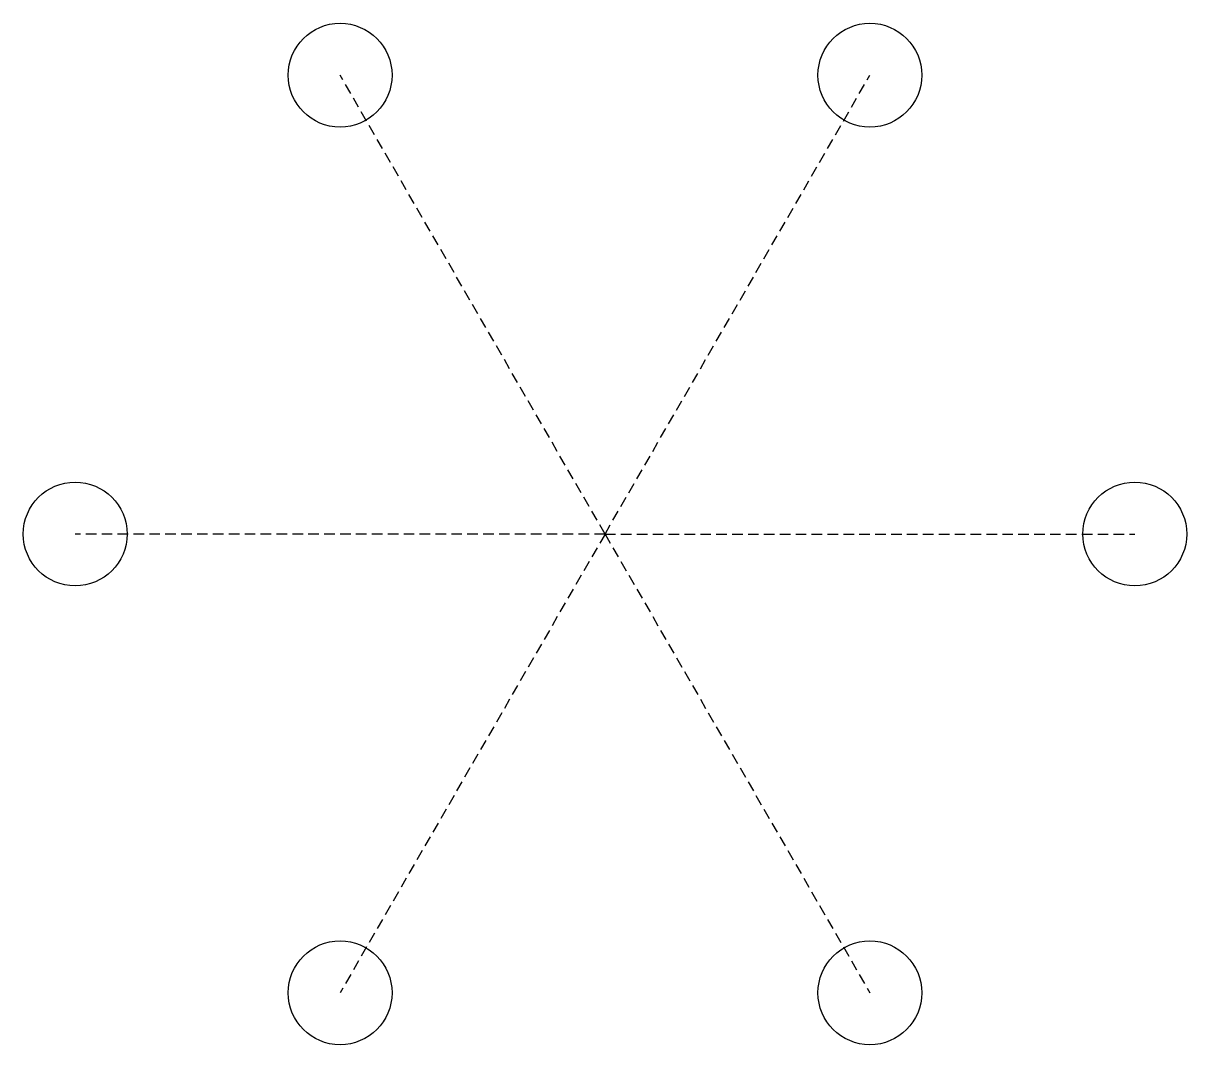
# Model space of a CAD drawing. Header units: millimetres. Extents: x -27.5 to 27.5, y -24.1 to 24.1.
import ezdxf

# ---------------------------------------------------------------- set-up
doc = ezdxf.new("R2010")
doc.units = ezdxf.units.MM
doc.linetypes.add('DASHED', pattern=[0.75, 0.5, -0.25])
doc.layers.get('0').update_dxf_attribs({"linetype": 'CONTINUOUS'})

msp = doc.modelspace()

# ---------------------------------------------------------------- linework, layer by layer
at = {"linetype": 'DASHED'}
for q in [(-12.5, 21.651), (12.5, 21.651), (-25, 0), (-12.5, -21.651), (25, 0), (12.5, -21.651)]:
    msp.add_line((0, 0), q, dxfattribs=at)
for centre in [(-12.5, 21.651), (12.5, 21.651), (-25, 0), (25, 0), (-12.5, -21.651), (12.5, -21.651)]:
    msp.add_circle(centre, 2.45)

doc.saveas('drawing.dxf')
